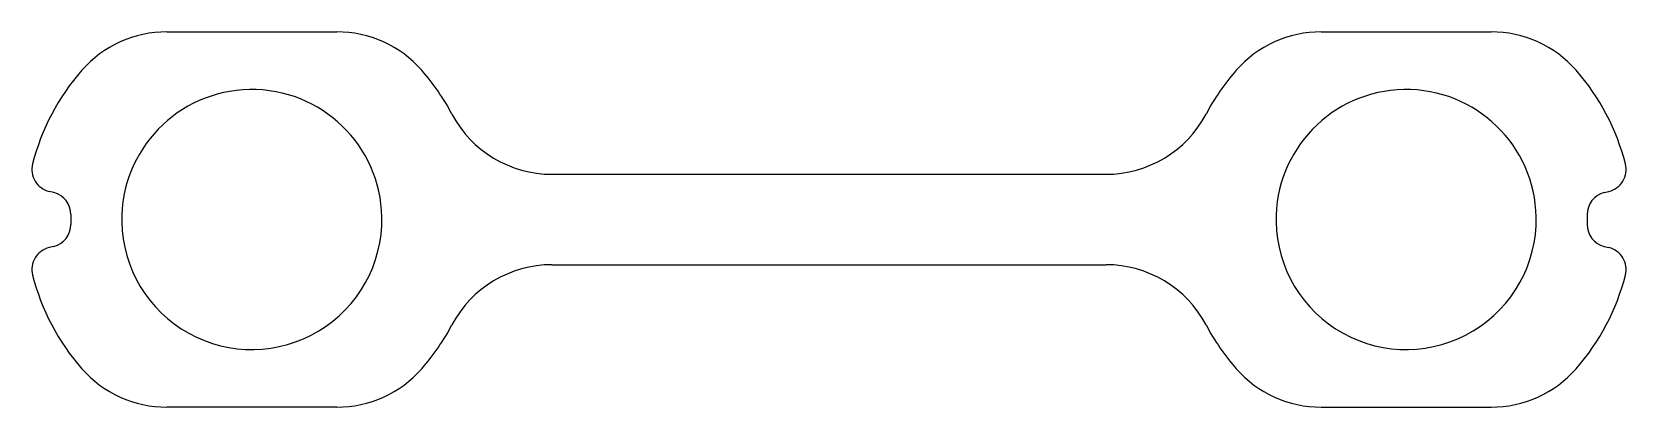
# Model space of a CAD drawing. Header units: metres. Extents: x 0.6 to 71.1, y 1 to 17.6.
import ezdxf

# ---------------------------------------------------------------- set-up
doc = ezdxf.new("R2010")
doc.units = ezdxf.units.M

msp = doc.modelspace()

# ---------------------------------------------------------------- linework, layer by layer
for p, q in [((6.564, 17.611), (14.077, 17.611)), ((57.594, 17.611), (65.107, 17.611)), ((2.808, 15.911), (2.808, 15.911)), ((17.833, 15.911), (17.833, 15.911)), ((53.838, 15.911), (53.838, 15.911)), ((68.863, 15.911), (68.863, 15.911)), ((19.165, 13.978), (19.165, 13.978)), ((52.506, 13.978), (52.506, 13.978)), ((0.627, 11.769), (0.627, 11.769)), ((23.587, 11.311), (48.084, 11.311)), ((71.044, 11.769), (71.044, 11.769)), ((1.563, 10.5), (1.354, 10.553)), ((1.354, 10.553), (1.354, 10.553)), ((1.563, 10.5), (1.563, 10.5)), ((70.108, 10.5), (70.317, 10.553)), ((70.108, 10.5), (70.108, 10.5)), ((70.317, 10.553), (70.317, 10.553)), ((2.32, 9.53), (2.32, 9.092)), ((69.351, 9.53), (69.351, 9.092)), ((69.351, 9.092), (69.351, 9.092)), ((1.563, 8.122), (1.354, 8.069)), ((1.354, 8.069), (1.354, 8.069)), ((1.563, 8.122), (1.563, 8.122)), ((70.108, 8.122), (70.317, 8.069)), ((70.317, 8.069), (70.317, 8.069)), ((23.587, 7.311), (48.084, 7.311)), ((0.627, 6.854), (0.627, 6.854)), ((71.044, 6.854), (71.044, 6.854)), ((19.165, 4.644), (19.165, 4.644)), ((52.506, 4.644), (52.506, 4.644)), ((2.808, 2.711), (2.808, 2.711)), ((17.833, 2.711), (17.833, 2.711)), ((53.838, 2.711), (53.838, 2.711)), ((68.863, 2.711), (68.863, 2.711)), ((14.077, 1.011), (6.564, 1.011)), ((6.564, 1.011), (6.564, 1.011)), ((14.077, 1.011), (14.077, 1.011)), ((57.594, 1.011), (65.107, 1.011))]:
    msp.add_line(p, q)
for centre, radius, start, end in [((6.564, 12.611), 5, 90, 138.70013), ((14.077, 12.611), 5, 41.29987, 90), ((57.594, 12.611), 5, 90, 138.70013), ((65.107, 12.611), 5, 41.29987, 90), ((10.32, 9.311), 10, 138.70013, 165.77368), ((10.32, 9.311), 10, 27.81814, 41.29987), ((61.351, 9.311), 10, 138.70013, 152.18186), ((61.351, 9.311), 10, 14.22632, 41.29987), ((10.32, 9.311), 5.75, 0.98447, 180.98447), ((61.351, 9.311), 5.75, 0.98447, 180.98447), ((23.587, 16.311), 5, 207.81814, 270), ((48.084, 16.311), 5, 270, 332.18186), ((1.596, 11.523), 1, 165.77368, 255.96376), ((70.075, 11.523), 1, 284.03624, 14.22632), ((1.32, 9.53), 1, 360, 75.96376), ((70.351, 9.53), 1, 104.03624, 180), ((10.32, 9.311), 5.75, 180.98447, 0.98447), ((61.351, 9.311), 5.75, 180.98447, 0.98447), ((1.32, 9.092), 1, 284.03624, 0), ((70.351, 9.092), 1, 180.00004, 255.96379), ((1.596, 7.099), 1, 104.03624, 194.22632), ((70.075, 7.099), 1, 345.77368, 75.96376), ((23.587, 2.311), 5, 90, 152.18186), ((48.084, 2.311), 5, 27.81814, 90), ((10.32, 9.311), 10, 194.22632, 221.29987), ((61.351, 9.311), 10, 318.70013, 345.77368), ((10.32, 9.311), 10, 318.70013, 332.18186), ((61.351, 9.311), 10, 207.81814, 221.29987), ((6.564, 6.011), 5, 221.29987, 270), ((14.077, 6.011), 5, 270, 318.70013), ((57.594, 6.011), 5, 221.29987, 270), ((65.107, 6.011), 5, 270, 318.70013)]:
    msp.add_arc(centre, radius, start, end)

doc.saveas('drawing.dxf')
